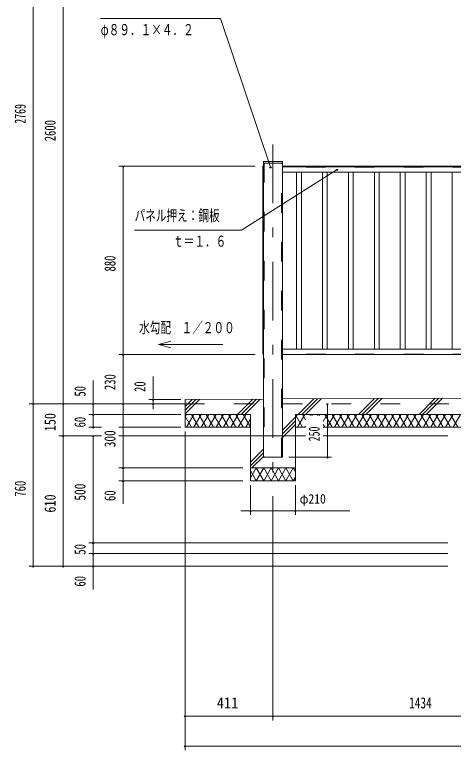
# Model space of a CAD drawing. Units: millimetres, scale not verified. Extents: x -34086 to 34091, y -14700 to 14700.
# Drawn here: x 14091 to 21273, y -4137 to 7897 of the extents above; entities that cross this region are included whole.
import ezdxf
from ezdxf.enums import TextEntityAlignment as Align

# ---------------------------------------------------------------- set-up
doc = ezdxf.new("R2010")
doc.units = ezdxf.units.MM
doc.header["$LTSCALE"] = 80
doc.linetypes.add('USER2', pattern=[10, 4, -6])
doc.linetypes.add('USER3', pattern=[24, 12, -5, 2, -5])
for name, color, linetype, lineweight in [('0-6_2-02BOLD', 7, 'Continuous', 18), ('0-7_2-12HIDDEN', 3, 'USER2', 18), ('0-8_2-22CENTER', 3, 'USER3', 18), ('0-9_2-42THIN', 4, 'Continuous', 18), ('0-A_2-52DIM', 3, 'Continuous', 18), ('0-B_2-62HATCH', 2, 'Continuous', 18)]:
    doc.layers.add(name, color=color, linetype=linetype, lineweight=lineweight)
doc.styles.add('ＭＳ ゴシック', font='')
doc.styles.get('ＭＳ ゴシック').set_extended_font_data('MS Gothic')

msp = doc.modelspace()

# ---------------------------------------------------------------- linework, layer by layer
at = {"layer": '0-6_2-02BOLD'}
for p, q in [((18163.32, 5487.9), (18163.32, 657.9)), ((18475.17, 5470.4), (18163.32, 5470.4)), ((18464.67, 5498.4), (18173.82, 5498.4)), ((23182.32, 5417.9), (18475.17, 5417.9)), ((18475.17, 5406.7), (23182.32, 5406.7)), ((23182.32, 5319.2), (18475.17, 5319.2)), ((18475.17, 2426.8), (23182.33, 2426.8)), ((18475.17, 2337.9), (23182.33, 2337.9)), ((18163.32, 1609.28), (16880.74, 1602.9)), ((23182.32, 1634.25), (18475.17, 1610.83)), ((16880.74, 1532.9), (16355.74, 1532.9)), ((18686.65, 1147.9), (18853.05, 1147.9)), ((19140.07, 1147.9), (22515.74, 1147.9)), ((17951.64, 482.9), (18686.65, 482.9))]:
    msp.add_line(p, q, dxfattribs=at)
for points in [[(18163.32, 5417.9), (18156.5, 5417.9), (18156.5, 2343.5), (18163.32, 2343.5)], [(18163.23, 657.9), (18475.17, 657.9), (18475.18, 5487.9)], [(16880.74, 1602.9), (16880.74, 1147.9), (17951.64, 1147.9)], [(22515.74, 1357.9), (18686.65, 1357.9), (18686.65, 272.9), (17951.64, 272.9), (17951.64, 1357.9), (16880.74, 1357.9)]]:
    msp.add_lwpolyline(points, dxfattribs=at)
for centre, start, end in [((18173.82, 5487.9), 90, 180), ((18464.67, 5487.9), 0, 90)]:
    msp.add_arc(centre, 10.5, start, end, dxfattribs=at)
at = {"layer": '0-7_2-12HIDDEN'}
for p, q in [((18160.7, 2343.5), (18160.7, 5417.9)), ((18178.02, 5470.4), (18178.02, 657.9)), ((18460.47, 657.9), (18460.48, 5470.4)), ((18475.17, 5412.3), (23182.32, 5412.3)), ((23182.32, 5402.5), (18475.17, 5402.5)), ((23182.33, 2343.5), (18475.17, 2343.5)), ((16880.73, 1532.9), (30950.75, 1532.9))]:
    msp.add_line(p, q, dxfattribs=at)
at = {"layer": '0-8_2-22CENTER'}
msp.add_line((18319.25, 5775.85), (18319.25, 132.9), dxfattribs=at)
at = {"layer": '0-9_2-42THIN'}
for p, q in [((18704.25, 5319.2), (18704.25, 2426.8)), ((18784.75, 2426.8), (18784.75, 5319.2)), ((19129.5, 5319.2), (19129.5, 2426.8)), ((19210, 2426.8), (19210, 5319.2)), ((19554.75, 5319.2), (19554.75, 2426.8)), ((19635.25, 2426.8), (19635.25, 5319.2)), ((19980, 5319.2), (19980, 2426.8)), ((20060.5, 2426.8), (20060.5, 5319.2)), ((20405.25, 5319.2), (20405.25, 2426.8)), ((20485.75, 2426.8), (20485.75, 5319.2)), ((20830.5, 5319.2), (20830.5, 2426.8)), ((20911, 2426.8), (20911, 5319.2)), ((21255.75, 5319.2), (21255.75, 2426.8))]:
    msp.add_line(p, q, dxfattribs=at)
at = {"layer": '0-A_2-52DIM'}
for p, q in [((14395.76, -1127.1), (14395.76, 11224.4)), ((14885.74, -1127.1), (14885.75, 11224.4)), ((15795.76, 5417.9), (18026.37, 5417.9)), ((15879.76, 5417.9), (15851.76, 5417.9)), ((15865.76, 5417.9), (15865.75, -105.1)), ((18294.59, 5404.79), (18266.59, 5404.79)), ((19383.63, 5365.57), (19355.63, 5365.57)), ((16446.76, 2502.02), (17496.76, 2502.02)), ((18026.37, 2337.9), (15795.76, 2337.9)), ((15879.76, 2337.9), (15851.76, 2337.9)), ((16355.75, 1443.48), (16355.75, 1980.9)), ((15375.75, 1147.9), (15375.75, 1910.9)), ((16285.75, 1602.9), (16810.74, 1602.9)), ((16369.75, 1602.9), (16341.75, 1602.9)), ((14325.74, 1532.9), (16355.76, 1532.9)), ((14409.75, 1532.9), (14381.75, 1532.9)), ((14409.76, 1532.9), (14381.76, 1532.9)), ((14899.75, 1532.9), (14871.75, 1532.9)), ((14899.76, 1532.9), (14871.76, 1532.9)), ((15389.75, 1532.9), (15361.75, 1532.9)), ((15879.73, 1532.9), (15851.73, 1532.9)), ((15879.76, 1532.9), (15851.76, 1532.9)), ((16369.74, 1532.9), (16341.74, 1532.9)), ((19224.07, 1532.9), (19196.07, 1532.9)), ((19210.07, 657.9), (19210.07, 1532.9)), ((16810.74, 1357.9), (15305.74, 1357.9)), ((15389.75, 1357.9), (15361.75, 1357.9)), ((15305.74, 1147.9), (15513.13, 1147.9)), ((15389.75, 1147.9), (15361.75, 1147.9)), ((16810.74, 1147.9), (15795.75, 1147.9)), ((15513.13, 1007.9), (14815.75, 1007.9)), ((14899.75, 1007.91), (14871.75, 1007.91)), ((15389.75, 1007.9), (15361.75, 1007.9)), ((15375.75, 1007.9), (15375.75, -1505.1)), ((15795.75, 1007.9), (18851.36, 1007.9)), ((16880.75, -4137.1), (16880.75, 1077.9)), ((19140.07, 1007.9), (21185.75, 1007.9)), ((18580.07, 657.9), (19280.07, 657.9)), ((19224.07, 657.9), (19196.07, 657.9)), ((17824.45, 482.9), (15795.75, 482.9)), ((15879.75, 482.9), (15851.75, 482.9)), ((15795.75, 272.9), (17824.45, 272.9)), ((15879.75, 272.9), (15851.75, 272.9)), ((17951.64, 202.9), (17951.64, -287.1)), ((18686.65, -287.1), (18686.65, 202.9)), ((18319.25, 20.87), (18319.25, -3647.1)), ((17796.17, -217.1), (19579.16, -217.1)), ((17965.64, -217.1), (17937.64, -217.1)), ((18700.65, -217.1), (18672.65, -217.1)), ((15305.74, -742.1), (21185.75, -742.1)), ((15389.75, -742.1), (15361.75, -742.1)), ((21185.75, -917.1), (15305.74, -917.1)), ((15389.75, -917.1), (15361.75, -917.1)), ((21185.75, -1127.1), (14325.74, -1127.1)), ((14409.76, -1127.1), (14381.76, -1127.1)), ((14899.75, -1127.1), (14871.75, -1127.1)), ((15389.75, -1127.1), (15361.75, -1127.1)), ((16894.75, -3577.1), (16866.75, -3577.1)), ((16880.75, -3577.1), (30950.75, -3577.1)), ((18333.25, -3577.1), (18305.25, -3577.1)), ((16894.75, -4067.1), (16866.75, -4067.1)), ((30950.75, -4067.1), (16880.75, -4067.1))]:
    msp.add_line(p, q, dxfattribs=at)
for points in [[(18280.59, 5404.79), (17458.25, 7832.89), (15498.26, 7832.89)], [(19369.63, 5365.57), (17804, 4372.25), (16054, 4372.25)], [(16649.6, 2556.37), (16446.76, 2502.02), (16649.6, 2447.66)]]:
    msp.add_lwpolyline(points, dxfattribs=at)
for centre in [(15865.76, 5417.9), (18280.59, 5404.79), (19369.63, 5365.57), (15865.76, 2337.9), (16355.75, 1602.9), (14395.75, 1532.9), (14395.76, 1532.9), (14885.75, 1532.9), (14885.76, 1532.9), (15375.75, 1532.9), (15865.73, 1532.9), (15865.76, 1532.9), (16355.74, 1532.9), (19210.07, 1532.9), (15375.75, 1357.9), (15375.75, 1147.9), (14885.75, 1007.91), (15375.75, 1007.9), (19210.07, 657.9), (15865.75, 482.9), (15865.75, 272.9), (17951.64, -217.1), (18686.65, -217.1), (15375.75, -742.1), (15375.75, -917.1), (14395.76, -1127.1), (14885.75, -1127.1), (15375.75, -1127.1), (16880.75, -3577.1), (18319.25, -3577.1), (16880.75, -4067.1)]:
    msp.add_arc(centre, 14, 180, 0, dxfattribs=at)
at = {"layer": '0-B_2-62HATCH'}
for p, q in [((16880.74, 1368.15), (17116.67, 1604.08)), ((17056.98, 1603.78), (16880.74, 1427.54)), ((16880.74, 1486.94), (16997.29, 1603.48)), ((17741.66, 1357.9), (17992.19, 1608.43)), ((18051.88, 1608.73), (17801.05, 1357.9)), ((17860.45, 1357.9), (18111.58, 1609.03)), ((18731.6, 1357.9), (18987.09, 1613.38)), ((19046.78, 1613.68), (18791, 1357.9)), ((18850.4, 1357.9), (19106.48, 1613.98)), ((19721.56, 1357.9), (19981.99, 1618.33)), ((20041.68, 1618.63), (19780.95, 1357.9)), ((19840.35, 1357.9), (20101.37, 1618.93)), ((20976.89, 1623.28), (20711.5, 1357.9)), ((20770.9, 1357.9), (21036.58, 1623.58)), ((20830.3, 1357.9), (21096.27, 1623.88)), ((16880.74, 1317.95), (16903.82, 1357.9)), ((16984.65, 1147.9), (16880.74, 1327.86)), ((17025.06, 1357.9), (16903.82, 1147.9)), ((17105.89, 1147.9), (16984.65, 1357.9)), ((17146.31, 1357.9), (17025.06, 1147.9)), ((17105.89, 1357.9), (17227.13, 1147.9)), ((17267.54, 1357.9), (17146.31, 1147.9)), ((17348.37, 1147.9), (17227.13, 1357.9)), ((17267.54, 1147.9), (17388.79, 1357.9)), ((17348.37, 1357.9), (17469.62, 1147.9)), ((17510.03, 1357.9), (17388.79, 1147.9)), ((17590.86, 1147.9), (17469.62, 1357.9)), ((17510.03, 1147.9), (17631.28, 1357.9)), ((17590.86, 1357.9), (17712.11, 1147.9)), ((17752.52, 1357.9), (17631.28, 1147.9)), ((17833.35, 1147.9), (17712.11, 1357.9)), ((17752.52, 1147.9), (17873.76, 1357.9)), ((17833.36, 1357.9), (17951.64, 1153.01)), ((18686.65, 1295.86), (18722.47, 1357.9)), ((18803.3, 1147.9), (18686.65, 1349.95)), ((18843.72, 1357.9), (18722.47, 1147.9)), ((18803.3, 1357.9), (18853.05, 1271.74)), ((18935.87, 1338.29), (18924.55, 1357.9)), ((18964.96, 1357.9), (18953.64, 1338.29)), ((19057.11, 1338.29), (19045.8, 1357.9)), ((19086.21, 1357.9), (19074.89, 1338.29)), ((19140.07, 1241.2), (19207.45, 1357.9)), ((19167.04, 1357.9), (19288.27, 1147.9)), ((19328.7, 1357.9), (19207.45, 1147.9)), ((19409.52, 1147.9), (19288.28, 1357.9)), ((19328.7, 1147.9), (19449.93, 1357.9)), ((19409.52, 1357.9), (19530.76, 1147.9)), ((19571.18, 1357.9), (19449.93, 1147.9)), ((19652.02, 1147.9), (19530.76, 1357.9)), ((19571.18, 1147.9), (19692.42, 1357.9)), ((19773.26, 1147.9), (19652.02, 1357.9)), ((19813.68, 1357.9), (19692.43, 1147.9)), ((19773.26, 1357.9), (19894.49, 1147.9)), ((19934.9, 1357.9), (19813.68, 1147.9)), ((20015.74, 1147.9), (19894.49, 1357.9)), ((19934.9, 1147.9), (20056.16, 1357.9)), ((20015.74, 1357.9), (20136.98, 1147.9)), ((20177.4, 1357.9), (20056.16, 1147.9)), ((20258.23, 1147.9), (20136.98, 1357.9)), ((20177.4, 1147.9), (20298.64, 1357.9)), ((20258.23, 1357.9), (20379.47, 1147.9)), ((20419.89, 1357.9), (20298.64, 1147.9)), ((20500.72, 1147.9), (20379.47, 1357.9)), ((20419.89, 1147.9), (20541.12, 1357.9)), ((20500.72, 1357.9), (20621.95, 1147.9)), ((20662.37, 1357.9), (20541.12, 1147.9)), ((20743.2, 1147.9), (20621.95, 1357.9)), ((20662.37, 1147.9), (20783.61, 1357.9)), ((20743.2, 1357.9), (20864.44, 1147.9)), ((20904.87, 1357.9), (20783.61, 1147.9)), ((20985.7, 1147.9), (20864.45, 1357.9)), ((20904.87, 1147.9), (21026.1, 1357.9)), ((20985.7, 1357.9), (21106.93, 1147.9)), ((21147.35, 1357.9), (21026.1, 1147.9)), ((21228.17, 1147.9), (21106.94, 1357.9)), ((21147.35, 1147.9), (21268.59, 1357.9)), ((21228.17, 1357.9), (21349.42, 1147.9)), ((21389.83, 1357.9), (21268.59, 1147.9)), ((17873.76, 1147.9), (17951.64, 1282.79)), ((18475.17, 1101.46), (18686.65, 1312.94)), ((18686.65, 1253.55), (18475.17, 1042.06)), ((18475.17, 982.68), (18686.65, 1194.15)), ((18853.05, 1164.06), (18843.72, 1147.9)), ((19167.04, 1147.9), (19140.07, 1194.6)), ((17951.64, 577.94), (18163.32, 789.61)), ((18163.32, 730.21), (17951.64, 518.53)), ((17975.4, 482.9), (18163.32, 670.83)), ((18531.94, 272.9), (18410.68, 482.9)), ((18410.69, 272.9), (18531.94, 482.9)), ((18531.94, 482.9), (18653.18, 272.9)), ((18653.18, 482.9), (18531.94, 272.9)), ((18686.65, 424.9), (18653.18, 482.9)), ((18653.18, 272.9), (18686.65, 330.89))]:
    msp.add_line(p, q, dxfattribs=at)
for points in [[(18168.19, 482.9), (18046.96, 272.9), (17951.64, 437.98)], [(17951.64, 317.83), (18046.96, 482.9), (18168.19, 272.9), (18289.44, 482.9), (18410.68, 272.9)], [(18410.68, 482.9), (18289.44, 272.9), (18168.19, 482.9)]]:
    msp.add_lwpolyline(points, dxfattribs=at)

# ---------------------------------------------------------------- texts
at = {"layer": '0-A_2-52DIM', "color": 7, "style": 'ＭＳ ゴシック'}
for s, height, width, p in [('φ８９．１×４．２', 182.3, 0.7, (15498.26, 7507.77)), ('パネル押え：鋼板', 182.3, 0.7, (16054, 4467.12)), ('ｔ＝１．６', 182.3, 0.7, (16684.01, 4047.12)), ('水勾配\u3000１／２００', 182.3, 0.7, (16126.92, 2631.89)), ('φ210', 155, 0.9, (18756.65, -147.1)), ('411', 182.3, 0.95, (17399.49, -3507.1)), ('1434', 182.3, 0.75, (20548.02, -3507.1))]:
    msp.add_text(s, height=height, dxfattribs=dict(at, width=width)).set_placement(p, align=Align.BOTTOM_LEFT)
for s, width, p in [('2769', 0.65, (14325.75, 6113.72)), ('2600', 0.7, (14815.75, 5827.05)), ('880', 0.7, (15795.76, 3696.29)), ('230', 0.7, (15795.76, 1755.66)), ('50', 0.7, (15305.74, 1649.5)), ('20', 0.7, (16285.75, 1725.65)), ('150', 0.8, (14815.75, 1082.12)), ('60', 0.7, (15305.74, 1144.94)), ('300', 0.75, (15795.75, 820.16)), ('250', 0.65, (19140.07, 917.84)), ('760', 0.7, (14325.74, 11.97)), ('500', 0.75, (15305.74, -52.52)), ('610', 0.8, (14815.75, -248.42)), ('60', 0.7, (15795.75, -59.06)), ('50', 0.7, (15305.74, -937)), ('60', 0.7, (15305.74, -1459.06))]:
    msp.add_text(s, height=182.3, rotation=90, dxfattribs=dict(at, width=width)).set_placement(p, align=Align.BOTTOM_LEFT)

doc.saveas('drawing.dxf')
